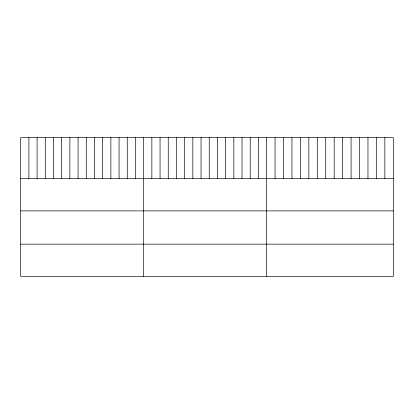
<?xml version="1.0" encoding="UTF-8"?>
<svg xmlns="http://www.w3.org/2000/svg" width="414" height="414" viewBox="0 0 414 414"><rect width="100%" height="100%" fill="white"/><g stroke="black" fill="none" stroke-linecap="round" stroke-linejoin="round"><path stroke-width="0.62" d="M393.3 178.61L393.3 276.423L20.7 276.423L20.7 137.577L393.3 137.577L393.3 178.61L20.7 178.61M20.7 210.886L393.3 210.886M20.7 244.146L393.3 244.146M384.854 137.577L384.854 178.61M376.409 137.577L376.409 178.61M367.963 137.577L367.963 178.61M359.518 137.577L359.518 178.61M351.072 137.577L351.072 178.61M342.626 137.577L342.626 178.61M334.181 137.577L334.181 178.61M325.735 137.577L325.735 178.61M317.29 137.577L317.29 178.61M308.844 137.577L308.844 178.61M300.398 137.577L300.398 178.61M291.953 137.577L291.953 178.61M283.507 137.577L283.507 178.61M275.062 137.577L275.062 178.61M266.616 137.577L266.616 276.423M258.419 137.577L258.419 178.61M250.222 137.577L250.222 178.61M242.024 137.577L242.024 178.61M233.827 137.577L233.827 178.61M225.63 137.577L225.63 178.61M217.433 137.577L217.433 178.61M209.236 137.577L209.236 178.61M201.038 137.577L201.038 178.61M192.841 137.577L192.841 178.61M184.644 137.577L184.644 178.61M176.447 137.577L176.447 178.61M168.25 137.577L168.25 178.61M160.052 137.577L160.052 178.61M151.855 137.577L151.855 178.61M143.658 137.577L143.658 276.423M135.461 137.577L135.461 178.61M127.264 137.577L127.264 178.61M119.066 137.577L119.066 178.61M110.869 137.577L110.869 178.61M102.672 137.577L102.672 178.61M94.475 137.577L94.475 178.61M86.278 137.577L86.278 178.61M78.08 137.577L78.08 178.61M69.883 137.577L69.883 178.61M61.686 137.577L61.686 178.61M53.489 137.577L53.489 178.61M45.292 137.577L45.292 178.61M37.094 137.577L37.094 178.61M28.897 137.577L28.897 178.61"/></g></svg>
